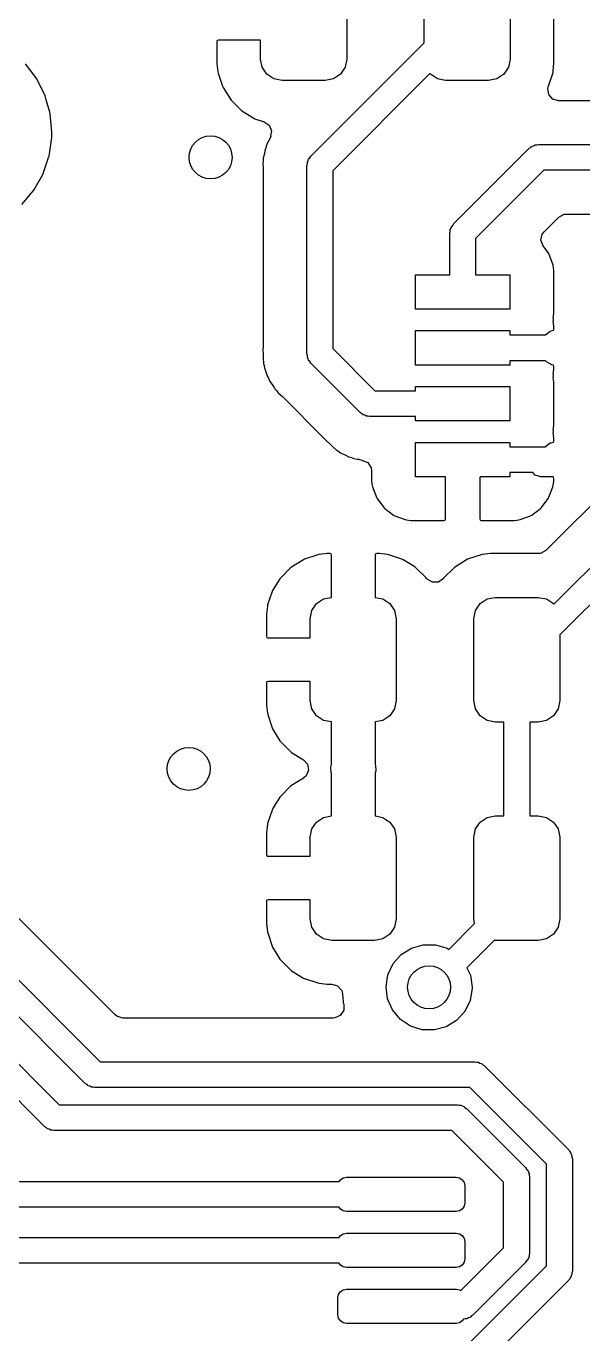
# Model space of a CAD drawing. Extents: x 64 to 233, y -134 to -59.
# Drawn here: x 158.38 to 164.85, y -114.01 to -98.8 of the extents above; entities that cross this region are included whole.
import ezdxf

# ---------------------------------------------------------------- set-up
doc = ezdxf.new("R2010")
doc.units = 0
doc.layers.add('BLACK', color=7, linetype='CONTINUOUS')

msp = doc.modelspace()

# ---------------------------------------------------------------- linework, layer by layer
at = {"layer": 'BLACK', "linetype": 'CONTINUOUS'}
for p, q in [((162.11, -98.237), (162.11, -99.187)), ((164.01, -98.237), (164.01, -99.187)), ((164.518, -99.2374), (164.518, -98.1866)), ((163.01, -98.9999), (163.01, -98.4241)), ((160.604, -98.9719), (160.602, -98.9795)), ((160.602, -98.9795), (160.602, -99.2341)), ((160.605, -98.9705), (160.604, -98.9719)), ((160.62, -98.966), (160.605, -98.9705)), ((161.11, -98.966), (160.62, -98.966)), ((161.11, -99.187), (161.11, -98.966)), ((161.692, -100.318), (163.01, -98.9999)), ((158.509, -99.4181), (158.378, -99.2438)), ((160.602, -99.2341), (160.602, -99.2406)), ((160.602, -99.2406), (160.612, -99.3362)), ((161.129, -99.2827), (161.11, -99.187)), ((161.183, -99.3638), (161.129, -99.2827)), ((162.091, -99.2827), (162.037, -99.3638)), ((162.11, -99.187), (162.091, -99.2827)), ((163.991, -99.2827), (163.937, -99.3638)), ((164.01, -99.187), (163.991, -99.2827)), ((164.509, -99.3275), (164.515, -99.2735)), ((164.515, -99.2735), (164.518, -99.2374)), ((158.605, -99.6132), (158.509, -99.4181)), ((160.612, -99.3362), (160.615, -99.3496)), ((160.615, -99.3496), (160.667, -99.5038)), ((161.264, -99.418), (161.183, -99.3638)), ((161.36, -99.437), (161.264, -99.418)), ((161.86, -99.437), (161.36, -99.437)), ((161.956, -99.418), (161.86, -99.437)), ((163.078, -99.3561), (161.948, -100.486)), ((162.037, -99.3638), (161.956, -99.418)), ((163.083, -99.3638), (163.078, -99.3561)), ((163.164, -99.418), (163.083, -99.3638)), ((163.26, -99.437), (163.164, -99.418)), ((163.76, -99.437), (163.26, -99.437)), ((163.856, -99.418), (163.76, -99.437)), ((163.937, -99.3638), (163.856, -99.418)), ((164.454, -99.5026), (164.508, -99.3419)), ((164.508, -99.3419), (164.509, -99.3275)), ((158.618, -99.6603), (158.605, -99.6132)), ((160.667, -99.5038), (160.673, -99.517)), ((160.673, -99.517), (160.758, -99.6548)), ((164.448, -99.5276), (164.453, -99.5058)), ((164.458, -99.5978), (164.448, -99.5276)), ((164.453, -99.5058), (164.454, -99.5026)), ((164.505, -99.6515), (164.458, -99.5978)), ((158.659, -99.8063), (158.618, -99.6603)), ((160.758, -99.6548), (160.767, -99.6662)), ((160.767, -99.6662), (160.882, -99.7807)), ((164.573, -99.6715), (164.505, -99.6515)), ((174.145, -99.6715), (164.573, -99.6715)), ((158.664, -99.8225), (158.659, -99.8063)), ((158.684, -100.039), (158.664, -99.8225)), ((160.882, -99.7807), (160.893, -99.7898)), ((160.893, -99.7898), (161.031, -99.8748)), ((161.031, -99.8748), (161.044, -99.881)), ((161.044, -99.881), (161.151, -99.9163)), ((161.151, -99.9163), (161.209, -99.9567)), ((158.682, -100.101), (158.684, -100.039)), ((161.209, -99.9567), (161.236, -100.022)), ((161.236, -100.022), (161.225, -100.085)), ((158.651, -100.317), (158.682, -100.101)), ((161.169, -100.219), (161.161, -100.239)), ((161.176, -100.2), (161.169, -100.219)), ((161.181, -100.18), (161.176, -100.2)), ((161.203, -100.139), (161.181, -100.18)), ((161.208, -100.129), (161.203, -100.139)), ((161.227, -100.086), (161.208, -100.129)), ((161.225, -100.085), (161.227, -100.086)), ((164.232, -100.224), (164.249, -100.214)), ((164.249, -100.214), (164.263, -100.2)), ((164.263, -100.2), (164.282, -100.195)), ((164.282, -100.195), (164.299, -100.185)), ((164.299, -100.185), (164.319, -100.185)), ((164.319, -100.185), (164.338, -100.18)), ((164.338, -100.18), (174.408, -100.18)), ((158.583, -100.517), (158.649, -100.322)), ((158.649, -100.322), (158.651, -100.317)), ((158.649, -100.322), (158.649, -100.322)), ((161.139, -100.362), (161.138, -100.382)), ((161.147, -100.312), (161.139, -100.341)), ((161.139, -100.341), (161.139, -100.362)), ((161.151, -100.296), (161.147, -100.312)), ((161.153, -100.284), (161.151, -100.296)), ((161.154, -100.283), (161.153, -100.284)), ((161.161, -100.239), (161.154, -100.283)), ((161.653, -100.385), (161.663, -100.368)), ((161.663, -100.368), (161.668, -100.349)), ((161.668, -100.349), (161.682, -100.335)), ((161.682, -100.335), (161.692, -100.318)), ((163.352, -101.104), (164.232, -100.224)), ((158.578, -100.528), (158.581, -100.523)), ((158.581, -100.523), (158.583, -100.517)), ((158.583, -100.517), (158.583, -100.517)), ((161.138, -100.382), (161.135, -100.403)), ((161.135, -100.403), (161.135, -100.411)), ((161.135, -100.411), (161.139, -100.449)), ((161.139, -100.449), (161.139, -100.461)), ((161.139, -100.461), (161.139, -102.534)), ((161.648, -100.424), (161.653, -100.405)), ((161.648, -102.616), (161.648, -100.424)), ((161.653, -100.405), (161.653, -100.385)), ((161.948, -100.486), (161.948, -102.554)), ((164.4, -100.48), (163.608, -101.272)), ((174.47, -100.48), (164.4, -100.48)), ((158.475, -100.712), (158.577, -100.53)), ((158.577, -100.53), (158.578, -100.528)), ((158.578, -100.528), (158.578, -100.528)), ((158.336, -100.88), (158.475, -100.712)), ((163.323, -101.154), (163.328, -101.135)), ((163.328, -101.135), (163.342, -101.121)), ((163.342, -101.121), (163.352, -101.104)), ((164.404, -101.195), (164.574, -101.025)), ((164.574, -101.025), (164.636, -100.991)), ((164.636, -100.991), (164.663, -100.989)), ((164.663, -100.989), (166.723, -100.989)), ((163.308, -101.21), (163.313, -101.191)), ((163.308, -101.695), (163.308, -101.21)), ((163.313, -101.171), (163.323, -101.154)), ((163.313, -101.191), (163.313, -101.171)), ((163.608, -101.272), (163.608, -101.695)), ((164.367, -101.293), (164.383, -101.224)), ((164.383, -101.224), (164.404, -101.195)), ((164.392, -101.36), (164.367, -101.293)), ((164.459, -101.448), (164.392, -101.36)), ((164.51, -101.585), (164.459, -101.448)), ((164.516, -101.647), (164.51, -101.585)), ((162.908, -102.095), (162.908, -101.695)), ((162.908, -101.695), (163.308, -101.695)), ((163.608, -101.695), (164.008, -101.695)), ((164.008, -101.695), (164.008, -102.095)), ((164.516, -102.143), (164.516, -101.647)), ((164.008, -102.095), (162.908, -102.095)), ((164.51, -102.205), (164.516, -102.147)), ((164.516, -102.147), (164.516, -102.143)), ((162.908, -102.745), (162.908, -102.345)), ((162.908, -102.345), (164.008, -102.345)), ((164.008, -102.345), (164.008, -102.395)), ((164.476, -102.352), (164.485, -102.349)), ((164.485, -102.349), (164.513, -102.341)), ((164.509, -102.235), (164.512, -102.234)), ((164.516, -102.294), (164.509, -102.235)), ((164.512, -102.206), (164.51, -102.205)), ((164.512, -102.234), (164.512, -102.206)), ((164.513, -102.341), (164.514, -102.339)), ((164.514, -102.339), (164.516, -102.331)), ((164.516, -102.3), (164.516, -102.294)), ((164.516, -102.331), (164.516, -102.3)), ((164.008, -102.395), (164.419, -102.395)), ((164.419, -102.394), (164.476, -102.352)), ((164.419, -102.395), (164.419, -102.394)), ((161.139, -102.546), (161.137, -102.554)), ((161.137, -102.554), (161.137, -102.561)), ((161.137, -102.561), (161.139, -102.624)), ((161.139, -102.534), (161.139, -102.546)), ((161.139, -102.624), (161.139, -102.628)), ((161.139, -102.628), (161.139, -102.657)), ((161.653, -102.635), (161.648, -102.616)), ((161.653, -102.655), (161.653, -102.635)), ((161.663, -102.672), (161.653, -102.655)), ((161.948, -102.554), (162.439, -103.045)), ((161.139, -102.657), (161.14, -102.662)), ((161.14, -102.662), (161.141, -102.674)), ((161.141, -102.674), (161.142, -102.72)), ((161.142, -102.72), (161.145, -102.727)), ((161.145, -102.727), (161.145, -102.727)), ((161.145, -102.727), (161.148, -102.74)), ((161.148, -102.74), (161.152, -102.76)), ((161.152, -102.76), (161.155, -102.781)), ((161.155, -102.781), (161.158, -102.788)), ((161.158, -102.788), (161.158, -102.788)), ((161.158, -102.788), (161.172, -102.824)), ((161.668, -102.691), (161.663, -102.672)), ((161.682, -102.705), (161.668, -102.691)), ((161.692, -102.722), (161.682, -102.705)), ((162.271, -103.301), (161.692, -102.722)), ((164.008, -102.745), (162.908, -102.745)), ((164.419, -102.695), (164.008, -102.695)), ((164.008, -102.695), (164.008, -102.745)), ((164.431, -102.709), (164.419, -102.695)), ((164.419, -102.695), (164.419, -102.695)), ((164.493, -102.743), (164.431, -102.709)), ((164.51, -102.747), (164.493, -102.743)), ((164.509, -102.855), (164.516, -102.796)), ((164.512, -102.748), (164.51, -102.747)), ((164.516, -102.763), (164.512, -102.748)), ((164.516, -102.79), (164.516, -102.763)), ((164.516, -102.796), (164.516, -102.79)), ((161.172, -102.824), (161.176, -102.835)), ((161.176, -102.835), (161.189, -102.88)), ((161.189, -102.88), (161.2, -102.898)), ((161.2, -102.898), (161.208, -102.916)), ((161.208, -102.916), (161.216, -102.936)), ((161.216, -102.936), (161.243, -102.973)), ((164.512, -102.855), (164.509, -102.855)), ((164.51, -102.885), (164.512, -102.884)), ((164.513, -102.917), (164.51, -102.885)), ((164.512, -102.884), (164.512, -102.855)), ((164.516, -102.947), (164.513, -102.917)), ((164.516, -103.443), (164.516, -102.947)), ((161.243, -102.973), (161.244, -102.973)), ((161.244, -102.973), (161.25, -102.983)), ((161.25, -102.983), (161.27, -103.016)), ((161.27, -103.016), (161.27, -103.016)), ((161.27, -103.016), (161.274, -103.023)), ((161.274, -103.023), (161.289, -103.038)), ((161.289, -103.038), (161.302, -103.053)), ((161.302, -103.053), (161.314, -103.07)), ((161.314, -103.07), (161.343, -103.094)), ((161.343, -103.094), (161.35, -103.1)), ((161.35, -103.1), (161.359, -103.108)), ((161.359, -103.108), (161.853, -103.603)), ((162.439, -103.045), (162.908, -103.045)), ((162.908, -103.045), (162.908, -102.995)), ((162.908, -102.995), (164.008, -102.995)), ((164.008, -102.995), (164.008, -103.395)), ((162.288, -103.311), (162.271, -103.301)), ((162.302, -103.325), (162.288, -103.311)), ((162.321, -103.33), (162.302, -103.325)), ((162.338, -103.34), (162.321, -103.33)), ((162.358, -103.34), (162.338, -103.34)), ((162.377, -103.345), (162.358, -103.34)), ((162.908, -103.345), (162.377, -103.345)), ((162.908, -103.395), (162.908, -103.345)), ((164.008, -103.395), (162.908, -103.395)), ((164.509, -103.535), (164.512, -103.534)), ((164.516, -103.594), (164.509, -103.535)), ((164.51, -103.505), (164.516, -103.447)), ((164.512, -103.506), (164.51, -103.505)), ((164.512, -103.534), (164.512, -103.506)), ((164.516, -103.447), (164.516, -103.443)), ((161.853, -103.603), (161.861, -103.611)), ((161.861, -103.611), (161.866, -103.618)), ((161.866, -103.618), (161.871, -103.624)), ((161.871, -103.624), (161.871, -103.624)), ((161.871, -103.624), (161.917, -103.667)), ((161.917, -103.667), (161.92, -103.669)), ((161.92, -103.669), (161.941, -103.69)), ((161.941, -103.69), (161.944, -103.693)), ((161.944, -103.693), (161.953, -103.7)), ((161.953, -103.7), (161.987, -103.732)), ((162.908, -104.045), (162.908, -103.645)), ((162.908, -103.645), (164.008, -103.645)), ((164.008, -103.645), (164.008, -103.695)), ((164.008, -103.695), (164.419, -103.695)), ((164.419, -103.694), (164.476, -103.652)), ((164.419, -103.695), (164.419, -103.694)), ((164.476, -103.652), (164.485, -103.649)), ((164.485, -103.649), (164.513, -103.641)), ((164.513, -103.641), (164.514, -103.639)), ((164.514, -103.639), (164.516, -103.631)), ((164.516, -103.6), (164.516, -103.594)), ((164.516, -103.631), (164.516, -103.6)), ((161.987, -103.732), (161.994, -103.736)), ((161.994, -103.736), (161.994, -103.736)), ((161.994, -103.736), (162.006, -103.742)), ((162.006, -103.742), (162.022, -103.753)), ((162.022, -103.753), (162.028, -103.758)), ((162.028, -103.758), (162.039, -103.766)), ((162.039, -103.766), (162.046, -103.769)), ((162.046, -103.769), (162.046, -103.769)), ((162.046, -103.769), (162.082, -103.785)), ((162.082, -103.785), (162.092, -103.79)), ((162.092, -103.79), (162.12, -103.805)), ((162.12, -103.805), (162.133, -103.812)), ((162.133, -103.812), (162.153, -103.817)), ((162.153, -103.817), (162.172, -103.824)), ((162.172, -103.824), (162.192, -103.832)), ((162.192, -103.832), (162.236, -103.839)), ((162.236, -103.839), (162.237, -103.84)), ((162.237, -103.84), (162.249, -103.842)), ((162.249, -103.842), (162.286, -103.852)), ((162.286, -103.852), (162.286, -103.852)), ((162.286, -103.852), (162.292, -103.853)), ((162.292, -103.853), (162.294, -103.853)), ((162.294, -103.853), (162.294, -103.854)), ((162.294, -103.854), (162.355, -103.88)), ((162.355, -103.88), (162.394, -103.939)), ((162.394, -103.939), (162.4, -103.977)), ((162.4, -103.977), (162.4, -104.09)), ((164.008, -103.995), (164.008, -104.045)), ((164.273, -103.995), (164.008, -103.995)), ((164.299, -104.025), (164.273, -103.995)), ((165.421, -103.907), (164.426, -104.902)), ((162.4, -104.09), (162.4, -104.096)), ((162.4, -104.096), (162.406, -104.147)), ((162.406, -104.147), (162.41, -104.163)), ((162.41, -104.163), (162.455, -104.283)), ((163.258, -104.045), (162.908, -104.045)), ((163.258, -104.539), (163.258, -104.045)), ((163.66, -104.047), (163.658, -104.056)), ((163.658, -104.056), (163.658, -104.059)), ((163.658, -104.059), (163.658, -104.535)), ((164.008, -104.045), (163.66, -104.045)), ((163.66, -104.045), (163.66, -104.047)), ((164.367, -104.045), (164.299, -104.025)), ((164.502, -104.045), (164.367, -104.045)), ((164.461, -104.283), (164.506, -104.163)), ((164.51, -104.047), (164.502, -104.045)), ((164.506, -104.163), (164.51, -104.147)), ((164.512, -104.048), (164.51, -104.047)), ((164.51, -104.147), (164.516, -104.096)), ((164.516, -104.063), (164.512, -104.048)), ((164.516, -104.09), (164.516, -104.063)), ((164.516, -104.096), (164.516, -104.09)), ((164.518, -105.528), (165.966, -104.08)), ((162.455, -104.283), (162.463, -104.299)), ((162.463, -104.299), (162.54, -104.401)), ((164.376, -104.401), (164.453, -104.299)), ((164.453, -104.299), (164.461, -104.283)), ((166.222, -104.249), (164.587, -105.884)), ((162.54, -104.401), (162.552, -104.413)), ((162.552, -104.413), (162.654, -104.49)), ((164.262, -104.49), (164.364, -104.413)), ((164.364, -104.413), (164.376, -104.401)), ((162.654, -104.49), (162.67, -104.498)), ((162.67, -104.498), (162.79, -104.543)), ((162.79, -104.543), (162.806, -104.547)), ((162.806, -104.547), (162.857, -104.553)), ((162.857, -104.553), (162.863, -104.553)), ((162.863, -104.553), (163.24, -104.553)), ((163.24, -104.553), (163.255, -104.549)), ((163.255, -104.549), (163.256, -104.547)), ((163.256, -104.547), (163.258, -104.539)), ((163.658, -104.535), (163.662, -104.55)), ((163.662, -104.55), (163.664, -104.551)), ((163.664, -104.551), (163.672, -104.553)), ((163.672, -104.553), (164.053, -104.553)), ((164.053, -104.553), (164.059, -104.553)), ((164.059, -104.553), (164.11, -104.547)), ((164.11, -104.547), (164.126, -104.543)), ((164.126, -104.543), (164.246, -104.498)), ((164.246, -104.498), (164.262, -104.49)), ((164.363, -104.936), (164.337, -104.938)), ((164.426, -104.902), (164.363, -104.936)), ((161.607, -105.01), (161.469, -105.095)), ((161.62, -105.004), (161.607, -105.01)), ((161.774, -104.952), (161.62, -105.004)), ((161.787, -104.949), (161.774, -104.952)), ((161.883, -104.939), (161.787, -104.949)), ((161.889, -104.939), (161.883, -104.939)), ((161.919, -104.939), (161.889, -104.939)), ((161.927, -104.941), (161.919, -104.939)), ((161.928, -104.942), (161.927, -104.941)), ((161.933, -104.957), (161.928, -104.942)), ((161.933, -105.448), (161.933, -104.957)), ((162.442, -104.945), (162.44, -104.953)), ((162.44, -104.953), (162.44, -105.448)), ((162.443, -104.943), (162.442, -104.945)), ((162.459, -104.939), (162.443, -104.943)), ((162.484, -104.939), (162.459, -104.939)), ((162.49, -104.939), (162.484, -104.939)), ((162.584, -104.949), (162.49, -104.939)), ((162.598, -104.952), (162.584, -104.949)), ((162.752, -105.003), (162.598, -104.952)), ((162.765, -105.009), (162.752, -105.003)), ((162.903, -105.094), (162.765, -105.009)), ((163.513, -105.005), (163.362, -105.099)), ((163.601, -104.976), (163.513, -105.005)), ((163.674, -104.952), (163.601, -104.976)), ((163.68, -104.949), (163.674, -104.952)), ((163.674, -104.952), (163.674, -104.952)), ((163.687, -104.949), (163.68, -104.949)), ((163.783, -104.939), (163.687, -104.949)), ((163.687, -104.949), (163.687, -104.949)), ((163.786, -104.938), (163.783, -104.939)), ((163.783, -104.939), (163.783, -104.939)), ((164.337, -104.938), (163.786, -104.938)), ((161.334, -105.23), (161.249, -105.368)), ((161.343, -105.219), (161.334, -105.23)), ((161.457, -105.104), (161.343, -105.219)), ((161.469, -105.095), (161.457, -105.104)), ((162.915, -105.103), (162.903, -105.094)), ((163.029, -105.218), (162.915, -105.103)), ((163.037, -105.228), (163.029, -105.218)), ((163.045, -105.236), (163.037, -105.228)), ((163.106, -105.272), (163.045, -105.236)), ((163.234, -105.228), (163.177, -105.269)), ((163.237, -105.224), (163.234, -105.228)), ((163.362, -105.099), (163.237, -105.224)), ((161.243, -105.381), (161.191, -105.536)), ((161.249, -105.368), (161.243, -105.381)), ((163.177, -105.269), (163.106, -105.272)), ((161.191, -105.536), (161.188, -105.549)), ((161.706, -105.601), (161.76, -105.52)), ((161.76, -105.52), (161.841, -105.466)), ((161.841, -105.466), (161.933, -105.448)), ((162.44, -105.448), (162.532, -105.466)), ((162.532, -105.466), (162.613, -105.52)), ((162.613, -105.52), (162.667, -105.601)), ((163.606, -105.601), (163.66, -105.52)), ((163.66, -105.52), (163.741, -105.466)), ((163.741, -105.466), (163.837, -105.447)), ((163.837, -105.447), (164.337, -105.447)), ((164.337, -105.447), (164.432, -105.466)), ((164.432, -105.466), (164.513, -105.52)), ((164.513, -105.52), (164.518, -105.528)), ((161.179, -105.643), (161.178, -105.65)), ((161.178, -105.65), (161.178, -105.9)), ((161.188, -105.549), (161.179, -105.643)), ((161.686, -105.697), (161.706, -105.601)), ((161.686, -105.918), (161.686, -105.697)), ((162.667, -105.601), (162.686, -105.697)), ((162.686, -105.697), (162.686, -106.647)), ((163.587, -105.697), (163.606, -105.601)), ((163.587, -106.647), (163.587, -105.697)), ((161.178, -105.9), (161.183, -105.915)), ((161.183, -105.915), (161.184, -105.916)), ((161.184, -105.916), (161.192, -105.918)), ((161.192, -105.918), (161.686, -105.918)), ((164.587, -105.884), (164.587, -106.647)), ((161.18, -106.432), (161.179, -106.44)), ((161.179, -106.44), (161.179, -106.694)), ((161.181, -106.43), (161.18, -106.432)), ((161.197, -106.426), (161.181, -106.43)), ((161.686, -106.426), (161.197, -106.426)), ((161.686, -106.647), (161.686, -106.426)), ((161.179, -106.694), (161.179, -106.701)), ((161.179, -106.701), (161.189, -106.796)), ((161.706, -106.743), (161.686, -106.647)), ((161.76, -106.824), (161.706, -106.743)), ((162.667, -106.743), (162.613, -106.824)), ((162.686, -106.647), (162.667, -106.743)), ((163.606, -106.743), (163.587, -106.647)), ((163.66, -106.824), (163.606, -106.743)), ((164.567, -106.743), (164.513, -106.824)), ((164.587, -106.647), (164.567, -106.743)), ((161.189, -106.796), (161.192, -106.81)), ((161.192, -106.81), (161.243, -106.964)), ((161.841, -106.878), (161.76, -106.824)), ((161.933, -106.896), (161.841, -106.878)), ((161.933, -107.391), (161.933, -106.896)), ((162.532, -106.878), (162.44, -106.896)), ((162.44, -106.896), (162.44, -107.387)), ((162.613, -106.824), (162.532, -106.878)), ((163.741, -106.878), (163.66, -106.824)), ((163.837, -106.897), (163.741, -106.878)), ((163.936, -106.897), (163.837, -106.897)), ((163.936, -107.987), (163.936, -106.897)), ((164.337, -106.897), (164.237, -106.897)), ((164.237, -106.897), (164.237, -107.987)), ((164.432, -106.878), (164.337, -106.897)), ((164.513, -106.824), (164.432, -106.878)), ((161.243, -106.964), (161.249, -106.977)), ((161.249, -106.977), (161.335, -107.115)), ((161.335, -107.115), (161.344, -107.126)), ((161.344, -107.126), (161.458, -107.241)), ((161.458, -107.241), (161.47, -107.25)), ((161.47, -107.25), (161.607, -107.335)), ((161.607, -107.335), (161.655, -107.387)), ((161.666, -107.458), (161.638, -107.523)), ((161.655, -107.387), (161.666, -107.458)), ((161.926, -107.421), (161.933, -107.391)), ((161.928, -107.483), (161.926, -107.421)), ((161.933, -107.497), (161.928, -107.483)), ((161.933, -107.988), (161.933, -107.497)), ((162.44, -107.387), (162.445, -107.401)), ((162.447, -107.463), (162.44, -107.493)), ((162.44, -107.493), (162.44, -107.988)), ((162.445, -107.401), (162.447, -107.463)), ((161.457, -107.644), (161.343, -107.759)), ((161.469, -107.635), (161.457, -107.644)), ((161.608, -107.549), (161.469, -107.635)), ((161.638, -107.523), (161.608, -107.549)), ((161.334, -107.77), (161.249, -107.908)), ((161.343, -107.759), (161.334, -107.77)), ((161.243, -107.921), (161.191, -108.076)), ((161.249, -107.908), (161.243, -107.921)), ((161.188, -108.089), (161.179, -108.183)), ((161.191, -108.076), (161.188, -108.089)), ((161.706, -108.141), (161.76, -108.06)), ((161.76, -108.06), (161.841, -108.006)), ((161.841, -108.006), (161.933, -107.988)), ((162.44, -107.988), (162.532, -108.006)), ((162.532, -108.006), (162.613, -108.06)), ((162.613, -108.06), (162.667, -108.141)), ((163.606, -108.141), (163.66, -108.06)), ((163.66, -108.06), (163.741, -108.006)), ((163.741, -108.006), (163.837, -107.987)), ((163.837, -107.987), (163.936, -107.987)), ((164.237, -107.987), (164.337, -107.987)), ((164.337, -107.987), (164.432, -108.006)), ((164.432, -108.006), (164.513, -108.06)), ((164.513, -108.06), (164.567, -108.141)), ((161.179, -108.183), (161.178, -108.19)), ((161.178, -108.19), (161.178, -108.44)), ((161.686, -108.237), (161.706, -108.141)), ((161.686, -108.458), (161.686, -108.237)), ((162.667, -108.141), (162.686, -108.237)), ((162.686, -108.237), (162.686, -109.187)), ((163.587, -108.237), (163.606, -108.141)), ((163.587, -109.187), (163.587, -108.237)), ((164.567, -108.141), (164.587, -108.237)), ((164.587, -108.237), (164.587, -109.187)), ((161.178, -108.44), (161.183, -108.455)), ((161.183, -108.455), (161.184, -108.456)), ((161.184, -108.456), (161.192, -108.458)), ((161.192, -108.458), (161.686, -108.458)), ((161.18, -108.972), (161.179, -108.98)), ((161.179, -108.98), (161.179, -109.234)), ((161.181, -108.97), (161.18, -108.972)), ((161.197, -108.966), (161.181, -108.97)), ((161.686, -108.966), (161.197, -108.966)), ((161.686, -109.187), (161.686, -108.966)), ((159.418, -110.303), (158.191, -109.075)), ((161.706, -109.283), (161.686, -109.187)), ((162.686, -109.187), (162.667, -109.283)), ((163.597, -109.241), (163.587, -109.187)), ((164.587, -109.187), (164.567, -109.283)), ((157.645, -109.249), (159.244, -110.848)), ((161.179, -109.234), (161.179, -109.241)), ((161.179, -109.241), (161.189, -109.336)), ((161.189, -109.336), (161.192, -109.35)), ((161.76, -109.364), (161.706, -109.283)), ((162.667, -109.283), (162.613, -109.364)), ((163.297, -109.541), (163.597, -109.241)), ((164.567, -109.283), (164.513, -109.364)), ((156.919, -109.496), (158.77, -111.348)), ((159.076, -111.104), (157.389, -109.417)), ((161.192, -109.35), (161.243, -109.504)), ((161.841, -109.418), (161.76, -109.364)), ((161.936, -109.437), (161.841, -109.418)), ((162.436, -109.437), (161.936, -109.437)), ((162.532, -109.418), (162.436, -109.437)), ((162.613, -109.364), (162.532, -109.418)), ((162.864, -109.526), (163, -109.487)), ((163, -109.487), (163.142, -109.487)), ((163.142, -109.487), (163.278, -109.528)), ((163.827, -109.435), (163.508, -109.754)), ((163.837, -109.437), (163.827, -109.435)), ((164.337, -109.437), (163.837, -109.437)), ((164.432, -109.418), (164.337, -109.437)), ((164.513, -109.364), (164.432, -109.418)), ((161.243, -109.504), (161.249, -109.517)), ((161.249, -109.517), (161.335, -109.655)), ((162.65, -109.707), (162.744, -109.601)), ((162.744, -109.601), (162.864, -109.526)), ((163.278, -109.528), (163.297, -109.541)), ((158.602, -111.604), (156.663, -109.664)), ((161.335, -109.655), (161.344, -109.666)), ((161.344, -109.666), (161.458, -109.781)), ((161.458, -109.781), (161.47, -109.79)), ((161.47, -109.79), (161.608, -109.875)), ((162.59, -109.836), (162.65, -109.707)), ((163.508, -109.754), (163.548, -109.842)), ((161.608, -109.875), (161.621, -109.881)), ((161.621, -109.881), (161.775, -109.932)), ((161.775, -109.932), (161.789, -109.935)), ((161.789, -109.935), (161.883, -109.945)), ((161.883, -109.945), (161.889, -109.945)), ((161.889, -109.945), (161.937, -109.945)), ((161.937, -109.945), (162.005, -109.965)), ((162.568, -109.976), (162.59, -109.836)), ((163.548, -109.842), (163.568, -109.982)), ((162.005, -109.965), (162.052, -110.019)), ((162.052, -110.019), (162.062, -110.06)), ((162.062, -110.06), (162.07, -110.153)), ((162.586, -110.116), (162.568, -109.976)), ((163.568, -109.994), (163.544, -110.134)), ((163.568, -109.982), (163.568, -109.994)), ((162.075, -110.25), (162.036, -110.309)), ((162.07, -110.153), (162.071, -110.165)), ((162.071, -110.165), (162.073, -110.171)), ((162.073, -110.171), (162.075, -110.179)), ((162.075, -110.179), (162.075, -110.25)), ((162.644, -110.246), (162.586, -110.116)), ((162.735, -110.355), (162.644, -110.246)), ((163.544, -110.134), (163.483, -110.262)), ((159.439, -110.319), (159.418, -110.303)), ((159.507, -110.34), (159.439, -110.319)), ((161.954, -110.34), (159.507, -110.34)), ((161.971, -110.338), (161.954, -110.34)), ((162.036, -110.309), (161.971, -110.338)), ((162.853, -110.433), (162.735, -110.355)), ((163.387, -110.367), (163.267, -110.441)), ((163.483, -110.262), (163.387, -110.367)), ((162.988, -110.476), (162.853, -110.433)), ((163.13, -110.478), (162.988, -110.476)), ((163.267, -110.441), (163.13, -110.478)), ((159.244, -110.848), (163.603, -110.848)), ((163.603, -110.848), (163.622, -110.853)), ((163.622, -110.853), (163.642, -110.853)), ((163.642, -110.853), (163.659, -110.863)), ((163.659, -110.863), (163.678, -110.868)), ((163.678, -110.868), (163.692, -110.882)), ((163.692, -110.882), (163.709, -110.892)), ((163.709, -110.892), (164.69, -111.872)), ((159.093, -111.114), (159.076, -111.104)), ((159.107, -111.128), (159.093, -111.114)), ((159.126, -111.133), (159.107, -111.128)), ((159.143, -111.143), (159.126, -111.133)), ((159.163, -111.143), (159.143, -111.143)), ((159.182, -111.148), (159.163, -111.143)), ((163.541, -111.148), (159.182, -111.148)), ((164.434, -112.04), (163.541, -111.148)), ((158.77, -111.348), (163.396, -111.348)), ((163.396, -111.348), (163.415, -111.353)), ((163.415, -111.353), (163.435, -111.353)), ((163.435, -111.353), (163.452, -111.362)), ((163.452, -111.362), (163.471, -111.368)), ((163.471, -111.368), (163.485, -111.382)), ((163.485, -111.382), (163.502, -111.391)), ((163.502, -111.391), (164.19, -112.079)), ((158.619, -111.613), (158.602, -111.604)), ((158.633, -111.627), (158.619, -111.613)), ((158.652, -111.633), (158.633, -111.627)), ((158.669, -111.642), (158.652, -111.633)), ((158.689, -111.642), (158.669, -111.642)), ((158.708, -111.648), (158.689, -111.642)), ((163.334, -111.648), (158.708, -111.648)), ((163.934, -112.247), (163.334, -111.648)), ((164.69, -111.872), (164.699, -111.889)), ((164.699, -111.889), (164.713, -111.903)), ((164.713, -111.903), (164.719, -111.922)), ((164.719, -111.922), (164.728, -111.939)), ((164.19, -112.079), (164.2, -112.096)), ((164.434, -113.22), (164.434, -112.04)), ((164.728, -111.939), (164.728, -111.959)), ((164.728, -111.959), (164.734, -111.978)), ((164.734, -111.978), (164.734, -113.283)), ((162.023, -112.241), (162.037, -112.22)), ((162.037, -112.22), (162.07, -112.199)), ((162.07, -112.199), (162.108, -112.191)), ((162.108, -112.191), (163.383, -112.191)), ((163.383, -112.191), (163.421, -112.199)), ((163.421, -112.199), (163.454, -112.22)), ((163.454, -112.22), (163.475, -112.253)), ((164.2, -112.096), (164.214, -112.11)), ((164.214, -112.11), (164.219, -112.129)), ((164.219, -112.129), (164.229, -112.146)), ((164.229, -112.146), (164.229, -112.166)), ((164.229, -112.166), (164.234, -112.185)), ((164.234, -112.185), (164.234, -113.076)), ((150.245, -112.241), (162.023, -112.241)), ((163.475, -112.253), (163.483, -112.291)), ((163.483, -112.291), (163.483, -112.491)), ((163.934, -113.014), (163.934, -112.247)), ((162.023, -112.541), (150.307, -112.541)), ((162.037, -112.562), (162.023, -112.541)), ((163.475, -112.529), (163.454, -112.562)), ((163.483, -112.491), (163.475, -112.529)), ((162.07, -112.583), (162.037, -112.562)), ((162.108, -112.591), (162.07, -112.583)), ((163.383, -112.591), (162.108, -112.591)), ((163.421, -112.583), (163.383, -112.591)), ((163.454, -112.562), (163.421, -112.583)), ((162.07, -112.849), (162.108, -112.841)), ((162.108, -112.841), (163.383, -112.841)), ((163.383, -112.841), (163.421, -112.849)), ((151.627, -112.891), (162.023, -112.891)), ((162.023, -112.891), (162.037, -112.87)), ((162.037, -112.87), (162.07, -112.849)), ((163.421, -112.849), (163.454, -112.87)), ((163.454, -112.87), (163.475, -112.903)), ((163.475, -112.903), (163.483, -112.941)), ((163.483, -112.941), (163.483, -113.141)), ((163.438, -113.51), (163.934, -113.014)), ((163.483, -113.141), (163.475, -113.179)), ((164.219, -113.132), (164.214, -113.151)), ((164.229, -113.115), (164.219, -113.132)), ((164.234, -113.076), (164.229, -113.095)), ((164.229, -113.095), (164.229, -113.115)), ((162.023, -113.191), (151.689, -113.191)), ((162.037, -113.212), (162.023, -113.191)), ((162.07, -113.233), (162.037, -113.212)), ((162.108, -113.241), (162.07, -113.233)), ((163.383, -113.241), (162.108, -113.241)), ((163.421, -113.233), (163.383, -113.241)), ((163.454, -113.212), (163.421, -113.233)), ((163.475, -113.179), (163.454, -113.212)), ((163.466, -114.188), (164.434, -113.22)), ((164.19, -113.182), (163.575, -113.797)), ((164.2, -113.165), (164.19, -113.182)), ((164.214, -113.151), (164.2, -113.165)), ((164.734, -113.283), (164.728, -113.302)), ((164.69, -113.389), (163.631, -114.447)), ((164.699, -113.372), (164.69, -113.389)), ((164.713, -113.358), (164.699, -113.372)), ((164.719, -113.339), (164.713, -113.358)), ((164.728, -113.321), (164.719, -113.339)), ((164.728, -113.302), (164.728, -113.321)), ((162.008, -113.591), (162.016, -113.553)), ((162.008, -113.791), (162.008, -113.591)), ((162.016, -113.553), (162.037, -113.52)), ((162.037, -113.52), (162.07, -113.499)), ((162.07, -113.499), (162.108, -113.491)), ((162.108, -113.491), (163.383, -113.491)), ((163.383, -113.491), (163.421, -113.499)), ((163.421, -113.499), (163.438, -113.51)), ((162.016, -113.829), (162.008, -113.791)), ((162.037, -113.862), (162.016, -113.829)), ((162.07, -113.883), (162.037, -113.862)), ((162.108, -113.891), (162.07, -113.883)), ((163.383, -113.891), (162.108, -113.891)), ((163.421, -113.883), (163.383, -113.891)), ((163.454, -113.862), (163.421, -113.883)), ((163.468, -113.841), (163.454, -113.862)), ((163.469, -113.841), (163.468, -113.841)), ((163.488, -113.836), (163.469, -113.841)), ((163.508, -113.836), (163.488, -113.836)), ((163.525, -113.826), (163.508, -113.836)), ((163.544, -113.821), (163.525, -113.826)), ((163.558, -113.807), (163.544, -113.821)), ((163.575, -113.797), (163.558, -113.807))]:
    msp.add_line(p, q, dxfattribs=at)
at = {"layer": 'BLACK'}
for centre in [(160.528, -100.33), (160.274, -107.442), (163.068, -109.982)]:
    msp.add_circle(centre, 0.25, dxfattribs=at)

doc.saveas('drawing.dxf')
